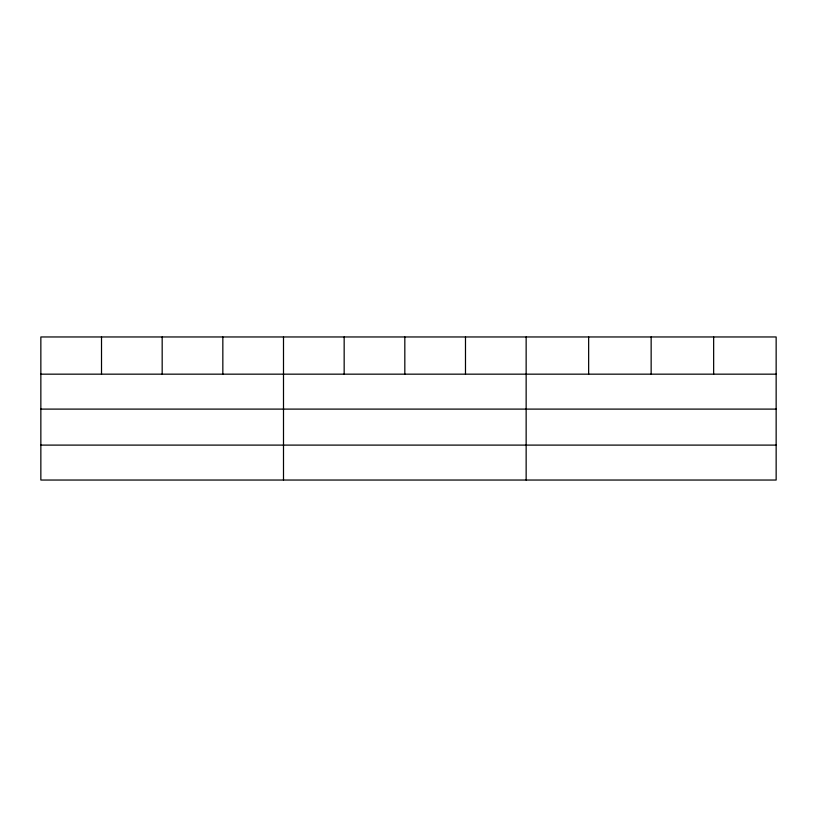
<?xml version="1.0" encoding="UTF-8"?>
<svg xmlns="http://www.w3.org/2000/svg" width="817" height="817" viewBox="0 0 817 817"><rect width="100%" height="100%" fill="white"/><g stroke="black" fill="none" stroke-linecap="round" stroke-linejoin="round"><path stroke-width="1.23" d="M776.15 409.103L776.15 336.961L40.85 336.961L40.85 480.039L776.15 480.039L776.15 409.103L40.85 409.103M40.85 374.166L776.15 374.166M40.85 445.102L776.15 445.102M713.649 336.961L713.649 374.166M651.149 336.961L651.149 374.166M588.649 336.961L588.649 374.166M526.148 336.961L526.148 480.039M465.486 336.961L465.486 374.166M404.823 336.961L404.823 374.166M344.161 336.961L344.161 374.166M283.499 336.961L283.499 480.039M222.837 336.961L222.837 374.166M162.175 336.961L162.175 374.166M101.512 336.961L101.512 374.166"/></g></svg>
